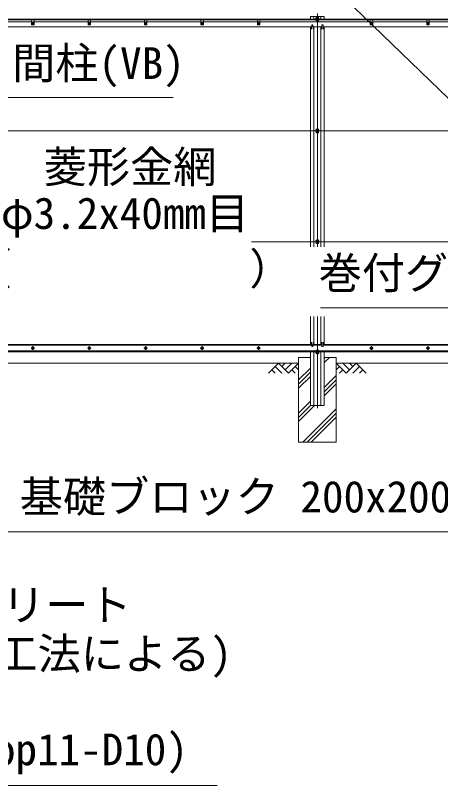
# Model space of a CAD drawing. Units: millimetres at full size; details may follow other scales. Extents: x -14699 to 14701, y -10394 to 10396.
# Drawn here: x -3248 to -988, y -2804 to 1293 of the extents above; entities that cross this region are included whole.
import ezdxf
from ezdxf.enums import TextEntityAlignment as Align

# ---------------------------------------------------------------- set-up
doc = ezdxf.new("R2010")
doc.units = ezdxf.units.MM
doc.header["$LTSCALE"] = 40
doc.linetypes.add('USER1', pattern=[50.8, 31.75, -6.35, 6.35, -6.35])
for name, color, linetype, lineweight in [('0-0_D-STR3', 3, 'Continuous', 13), ('0-1_D-STR1', 1, 'Continuous', 18), ('0-2_D-BMK', 2, 'USER1', 13), ('0-3_D-STR4', 7, 'Continuous', 18), ('0-4_D-BGD', 7, 'Continuous', 18), ('0-5_D-DCR-HCH', 7, 'Continuous', 13), ('0-9_D-STR-TXT', 7, 'Continuous', 13)]:
    doc.layers.add(name, color=color, linetype=linetype, lineweight=lineweight)
doc.styles.add('ＭＳ ゴシック', font='')
doc.styles.get('ＭＳ ゴシック').set_extended_font_data('MS Gothic')

msp = doc.modelspace()

# ---------------------------------------------------------------- linework, layer by layer
at = {"layer": '0-0_D-STR3'}
for p, q in [((-4956.46, 4732.51), (50.01, -113.49)), ((-1643.12, 1285.32), (-1649.62, 1281.57)), ((-1649.62, 1281.57), (-1649.62, 1274.06)), ((-1649.62, 1274.06), (-1643.12, 1270.31)), ((-1649.37, 1273.92), (-1649.37, 1263.81)), ((-1647.37, 1272.76), (-1647.37, 1263.81)), ((-1636.62, 1281.57), (-1643.12, 1285.32)), ((-1643.12, 1270.31), (-1636.62, 1274.06)), ((-1638.87, 1272.76), (-1638.87, 1263.81)), ((-1636.87, 1273.92), (-1636.87, 1263.81)), ((-1636.62, 1274.06), (-1636.62, 1281.57)), ((-3449.12, 1258.31), (-3162.12, 1258.31)), ((-3162.12, 1269.31), (-3162.12, 1243.31)), ((-3149.12, 1269.31), (-3162.12, 1269.31)), ((-3149.12, 1243.31), (-3162.12, 1243.31)), ((-3149.12, 1269.31), (-3149.12, 1243.31)), ((-3149.12, 1258.31), (-2862.12, 1258.31)), ((-2862.12, 1269.31), (-2862.12, 1243.31)), ((-2849.12, 1269.31), (-2862.12, 1269.31)), ((-2849.12, 1243.31), (-2862.12, 1243.31)), ((-2849.12, 1269.31), (-2849.12, 1243.31)), ((-2849.12, 1258.31), (-2562.12, 1258.31)), ((-2562.12, 1269.31), (-2562.12, 1243.31)), ((-2549.12, 1269.31), (-2562.12, 1269.31)), ((-2549.12, 1243.31), (-2562.12, 1243.31)), ((-2549.12, 1269.31), (-2549.12, 1243.31)), ((-2549.12, 1258.31), (-2262.12, 1258.31)), ((-2262.12, 1269.31), (-2262.12, 1243.31)), ((-2249.12, 1269.31), (-2262.12, 1269.31)), ((-2249.12, 1243.31), (-2262.12, 1243.31)), ((-2249.12, 1269.31), (-2249.12, 1243.31)), ((-2249.12, 1258.31), (-1962.12, 1258.31)), ((-1962.12, 1269.31), (-1962.12, 1243.31)), ((-1949.12, 1269.31), (-1962.12, 1269.31)), ((-1949.12, 1243.31), (-1962.12, 1243.31)), ((-1949.12, 1269.31), (-1949.12, 1243.31)), ((-1949.12, 1258.31), (-1362.12, 1258.31)), ((-1649.37, 1263.81), (-1647.37, 1263.81)), ((-1638.87, 1263.81), (-1636.87, 1263.81)), ((-1362.12, 1269.31), (-1362.12, 1243.31)), ((-1349.12, 1269.31), (-1362.12, 1269.31)), ((-1349.12, 1243.31), (-1362.12, 1243.31)), ((-1349.12, 1269.31), (-1349.12, 1243.31)), ((-1349.12, 1258.31), (-1062.12, 1258.31)), ((-1062.12, 1269.31), (-1062.12, 1243.31)), ((-1049.12, 1269.31), (-1062.12, 1269.31)), ((-1049.12, 1243.31), (-1062.12, 1243.31)), ((-1049.12, 1269.31), (-1049.12, 1243.31)), ((-1049.12, 1258.31), (-762.12, 1258.31)), ((1153.75, 679.31), (-11625.92, 679.31)), ((-1649.37, 679.42), (-1649.37, 669.31)), ((-1649.37, 669.31), (-1647.37, 669.31)), ((-1647.37, 678.26), (-1647.37, 669.31)), ((-1638.87, 678.26), (-1638.87, 669.31)), ((-1638.87, 669.31), (-1636.87, 669.31)), ((-1636.87, 679.42), (-1636.87, 669.31)), ((1153.75, 89.31), (-1993.12, 89.31)), ((-1643.12, 100.82), (-1649.62, 97.07)), ((-1649.62, 97.07), (-1649.62, 89.56)), ((-1649.62, 89.56), (-1643.12, 85.81)), ((-1649.37, 89.42), (-1649.37, 79.31)), ((-1647.37, 88.26), (-1647.37, 79.31)), ((-1636.62, 97.07), (-1643.12, 100.82)), ((-1643.12, 85.81), (-1636.62, 89.56)), ((-1638.87, 88.26), (-1638.87, 79.31)), ((-1636.87, 89.42), (-1636.87, 79.31)), ((-1636.62, 89.56), (-1636.62, 97.07)), ((-1649.37, 79.31), (-1647.37, 79.31)), ((-1638.87, 79.31), (-1636.87, 79.31)), ((-3612.95, -461.69), (-1673.28, -461.69)), ((-1666.95, -461.69), (-1619.28, -461.69)), ((-1649.37, -497.29), (-1649.37, -487.19)), ((-1649.37, -487.19), (-1647.37, -487.19)), ((-1647.37, -496.13), (-1647.37, -487.19)), ((-1638.87, -496.13), (-1638.87, -487.19)), ((-1638.87, -487.19), (-1636.87, -487.19)), ((-1636.87, -497.29), (-1636.87, -487.19)), ((-1612.95, -461.69), (1156.88, -461.69)), ((-11705.62, -491.69), (1156.88, -491.69)), ((-1643.12, -493.68), (-1649.62, -497.43)), ((-1649.62, -497.43), (-1649.62, -504.94)), ((-1649.62, -504.94), (-1643.12, -508.69)), ((-1636.62, -497.43), (-1643.12, -493.68)), ((-1643.12, -508.69), (-1636.62, -504.94)), ((-1636.62, -504.94), (-1636.62, -497.43))]:
    msp.add_line(p, q, dxfattribs=at)
for points in [[(-3155.62, 1259.06), (-3160.6, 1256.19), (-3160.6, 1250.44), (-3155.62, 1247.56), (-3150.64, 1250.44), (-3150.64, 1256.19)], [(-2855.62, 1259.06), (-2860.6, 1256.19), (-2860.6, 1250.44), (-2855.62, 1247.56), (-2850.64, 1250.44), (-2850.64, 1256.19)], [(-2555.62, 1259.06), (-2560.6, 1256.19), (-2560.6, 1250.44), (-2555.62, 1247.56), (-2550.64, 1250.44), (-2550.64, 1256.19)], [(-2255.62, 1259.06), (-2260.6, 1256.19), (-2260.6, 1250.44), (-2255.62, 1247.56), (-2250.64, 1250.44), (-2250.64, 1256.19)], [(-1955.62, 1259.06), (-1960.6, 1256.19), (-1960.6, 1250.44), (-1955.62, 1247.56), (-1950.64, 1250.44), (-1950.64, 1256.19)], [(-1355.62, 1259.06), (-1360.6, 1256.19), (-1360.6, 1250.44), (-1355.62, 1247.56), (-1350.64, 1250.44), (-1350.64, 1256.19)], [(-1055.62, 1259.06), (-1060.6, 1256.19), (-1060.6, 1250.44), (-1055.62, 1247.56), (-1050.64, 1250.44), (-1050.64, 1256.19)], [(-1636.62, 687.07), (-1643.12, 690.82), (-1649.62, 687.07), (-1649.62, 679.56), (-1643.12, 675.81), (-1636.62, 679.56)], [(-3155.62, -470.94), (-3160.6, -473.81), (-3160.6, -479.56), (-3155.62, -482.44), (-3150.64, -479.56), (-3150.64, -473.81)], [(-2855.62, -470.94), (-2860.6, -473.81), (-2860.6, -479.56), (-2855.62, -482.44), (-2850.64, -479.56), (-2850.64, -473.81)], [(-2555.62, -470.94), (-2560.6, -473.81), (-2560.6, -479.56), (-2555.62, -482.44), (-2550.64, -479.56), (-2550.64, -473.81)], [(-2255.62, -470.94), (-2260.6, -473.81), (-2260.6, -479.56), (-2255.62, -482.44), (-2250.64, -479.56), (-2250.64, -473.81)], [(-1955.62, -470.94), (-1960.6, -473.81), (-1960.6, -479.56), (-1955.62, -482.44), (-1950.64, -479.56), (-1950.64, -473.81)], [(-1355.62, -470.94), (-1360.6, -473.81), (-1360.6, -479.56), (-1355.62, -482.44), (-1350.64, -479.56), (-1350.64, -473.81)], [(-1055.62, -470.94), (-1060.6, -473.81), (-1060.6, -479.56), (-1055.62, -482.44), (-1050.64, -479.56), (-1050.64, -473.81)]]:
    msp.add_lwpolyline(points, close=True, dxfattribs=at)
for centre, radius in [((-1643.12, 1277.81), 6.25), ((-3155.62, 1253.31), 4.98), ((-2855.62, 1253.31), 4.98), ((-2555.62, 1253.31), 4.98), ((-2255.62, 1253.31), 4.98), ((-1955.62, 1253.31), 4.98), ((-1355.62, 1253.31), 4.98), ((-1055.62, 1253.31), 4.98), ((-1643.12, 683.31), 6.25), ((-1643.12, 93.31), 6.25), ((-3155.62, -476.69), 6.5), ((-3155.62, -476.69), 4.98), ((-2855.62, -476.69), 6.5), ((-2855.62, -476.69), 4.98), ((-2555.62, -476.69), 6.5), ((-2555.62, -476.69), 4.98), ((-2255.62, -476.69), 6.5), ((-2255.62, -476.69), 4.98), ((-1955.62, -476.69), 6.5), ((-1955.62, -476.69), 4.98), ((-1355.62, -476.69), 6.5), ((-1355.62, -476.69), 4.98), ((-1055.62, -476.69), 6.5), ((-1055.62, -476.69), 4.98), ((-1643.12, -501.19), 6.25)]:
    msp.add_circle(centre, radius, dxfattribs=at)
at = {"layer": '0-1_D-STR1'}
for p, q in [((-11705.62, 1273.31), (1156.88, 1273.31)), ((-1662.12, 1273.31), (-1662.12, 1288.31)), ((-1624.12, 1273.31), (-1624.12, 1288.31)), ((-1606.62, 1273.31), (-1606.62, 1288.31)), ((-11705.62, 1269.31), (1156.88, 1269.31)), ((-3612.82, 1233.31), (-1673.41, 1233.31)), ((-1679.62, 62.78), (-1679.62, 1233.31)), ((-1673.12, 1241.69), (-1673.87, 1220.19)), ((-1667.12, 1241.69), (-1666.37, 1220.19)), ((-1666.82, 1233.31), (-1619.41, 1233.31)), ((-1662.12, 62.78), (-1662.12, 1233.31)), ((-1624.12, 62.78), (-1624.12, 1233.31)), ((-1619.12, 1241.69), (-1619.87, 1220.19)), ((-1613.12, 1241.69), (-1612.37, 1220.19)), ((-1612.82, 1233.31), (1156.88, 1233.31)), ((-1606.62, 62.78), (-1606.62, 1233.31)), ((-1679.62, -456.69), (-1679.62, -308.53)), ((-1662.12, -456.69), (-1662.12, -308.53)), ((-1624.12, -456.69), (-1624.12, -308.53)), ((-1606.62, -456.69), (-1606.62, -308.53)), ((-1673.12, -466.35), (-1673.87, -444.85)), ((-1667.12, -466.35), (-1666.37, -444.85)), ((-1619.12, -466.35), (-1619.87, -444.85)), ((-1613.12, -466.35), (-1612.37, -444.85)), ((-3612.78, -456.69), (-1673.45, -456.69)), ((-1666.78, -456.69), (-1619.45, -456.69)), ((-1612.78, -456.69), (1156.88, -456.69)), ((-11705.62, -492.69), (1156.88, -492.69)), ((-11705.62, -496.69), (1156.88, -496.69)), ((-1679.62, -781.69), (-1679.62, -496.69)), ((-1662.12, -781.69), (-1662.12, -496.69)), ((-1624.12, -781.69), (-1624.12, -496.69)), ((-1606.62, -781.69), (-1606.62, -496.69)), ((-1679.62, -781.69), (-1606.62, -781.69))]:
    msp.add_line(p, q, dxfattribs=at)
msp.add_lwpolyline([(-1679.62, 1273.31), (-1679.62, 1288.31), (-1606.62, 1288.31)], dxfattribs=at)
for centre, start, end in [((-1670.12, 1240.44), 22.61986, 157.38014), ((-1616.12, 1240.44), 22.61986, 157.38014), ((-1670.12, -465.1), 202.61986, 337.38014), ((-1616.12, -465.1), 202.61986, 337.38014)]:
    msp.add_arc(centre, 3.25, start, end, dxfattribs=at)
at = {"layer": '0-2_D-BMK'}
for p, q in [((-1633.12, 1277.81), (-1653.12, 1277.81)), ((-1643.12, 1303.31), (-1643.12, 62.78)), ((-3163.06, 1253.31), (-3148.18, 1253.31)), ((-3155.62, 1260.75), (-3155.62, 1245.88)), ((-2863.06, 1253.31), (-2848.18, 1253.31)), ((-2855.62, 1260.75), (-2855.62, 1245.88)), ((-2563.06, 1253.31), (-2548.18, 1253.31)), ((-2555.62, 1260.75), (-2555.62, 1245.88)), ((-2263.06, 1253.31), (-2248.18, 1253.31)), ((-2255.62, 1260.75), (-2255.62, 1245.88)), ((-1963.06, 1253.31), (-1948.18, 1253.31)), ((-1955.62, 1260.75), (-1955.62, 1245.88)), ((-1363.06, 1253.31), (-1348.18, 1253.31)), ((-1355.62, 1260.75), (-1355.62, 1245.88)), ((-1063.06, 1253.31), (-1048.18, 1253.31)), ((-1055.62, 1260.75), (-1055.62, 1245.88)), ((-1633.12, 683.31), (-1653.12, 683.31)), ((-1633.12, 93.31), (-1653.12, 93.31)), ((-1643.12, -308.53), (-1643.12, -796.69)), ((-3145.95, -476.69), (-3165.29, -476.69)), ((-3155.62, -467.01), (-3155.62, -486.36)), ((-2845.95, -476.69), (-2865.29, -476.69)), ((-2855.62, -467.01), (-2855.62, -486.36)), ((-2545.95, -476.69), (-2565.29, -476.69)), ((-2555.62, -467.01), (-2555.62, -486.36)), ((-2245.95, -476.69), (-2265.29, -476.69)), ((-2255.62, -467.01), (-2255.62, -486.36)), ((-1945.95, -476.69), (-1965.29, -476.69)), ((-1955.62, -467.01), (-1955.62, -486.36)), ((-1345.95, -476.69), (-1365.29, -476.69)), ((-1355.62, -467.01), (-1355.62, -486.36)), ((-1045.95, -476.69), (-1065.29, -476.69)), ((-1055.62, -467.01), (-1055.62, -486.36)), ((-1633.12, -501.19), (-1653.12, -501.19))]:
    msp.add_line(p, q, dxfattribs=at)
at = {"layer": '0-3_D-STR4'}
for p, q in [((-1743.12, -526.69), (-1743.12, -976.69)), ((-1679.62, -526.69), (-1743.12, -526.69)), ((-1543.12, -526.69), (-1606.62, -526.69)), ((-1543.12, -526.69), (-1543.12, -976.69)), ((-1543.12, -976.69), (-1743.12, -976.69))]:
    msp.add_line(p, q, dxfattribs=at)
at = {"layer": '0-4_D-BGD'}
for p, q in [((-3543.12, -556.69), (-1743.12, -556.69)), ((1156.88, -556.69), (-1543.12, -556.69))]:
    msp.add_line(p, q, dxfattribs=at)
at = {"layer": '0-5_D-DCR-HCH'}
for p, q in [((-1606.62, -553.75), (-1579.56, -526.69)), ((-1606.62, -531.65), (-1601.65, -526.69)), ((-1849.54, -556.69), (-1902.75, -609.9)), ((-1849.54, -556.69), (-1796.33, -609.9)), ((-1831.8, -574.42), (-1814.07, -556.69)), ((-1814.07, -592.16), (-1778.59, -556.69)), ((-1796.33, -609.9), (-1743.12, -556.69)), ((-1489.9, -609.9), (-1543.12, -556.69)), ((-1472.17, -592.16), (-1507.64, -556.69)), ((-1436.69, -556.69), (-1489.9, -609.9)), ((-1454.34, -574.52), (-1472.17, -556.69)), ((-1436.69, -556.69), (-1383.48, -609.9)), ((-1885.02, -592.16), (-1867.2, -609.9)), ((-1867.28, -574.42), (-1831.64, -609.9)), ((-1778.59, -592.16), (-1760.77, -609.9)), ((-1760.85, -574.42), (-1743.12, -592.08)), ((-1743.12, -646.05), (-1679.62, -582.55)), ((-1743.12, -668.15), (-1679.62, -604.65)), ((-1525.38, -574.42), (-1543.12, -592.08)), ((-1507.64, -592.16), (-1525.46, -609.9)), ((-1418.96, -574.42), (-1454.59, -609.9)), ((-1401.22, -592.16), (-1419.04, -609.9)), ((-1743.12, -690.25), (-1679.62, -626.75)), ((-1606.62, -686.33), (-1543.12, -622.83)), ((-1606.62, -708.43), (-1543.12, -644.93)), ((-1606.62, -730.52), (-1543.12, -667.02)), ((-1743.12, -822.83), (-1679.62, -759.33)), ((-1743.12, -844.93), (-1679.62, -781.43)), ((-1743.12, -867.02), (-1657.78, -781.69)), ((-1720.2, -976.69), (-1543.12, -799.61)), ((-1698.1, -976.69), (-1543.12, -821.7)), ((-1676, -976.69), (-1543.12, -843.8)), ((-1543.42, -976.69), (-1543.12, -976.38))]:
    msp.add_line(p, q, dxfattribs=at)
at = {"layer": '0-9_D-STR-TXT'}
msp.add_line((-2409.22, 856.46), (-3613.63, 856.46), dxfattribs=at)
for points in [[(-1626.5, -261.9), (-81.13, -261.9), (198.09, -261.9)], [(-505.01, -1454.04), (-3410.4, -1454.04), (-3605.55, -978.54)], [(-2176.07, -2803.69), (-4995.3, -2803.69), (-5426.06, -1813.73)]]:
    msp.add_lwpolyline(points, dxfattribs=at)

# ---------------------------------------------------------------- texts
at = {"layer": '0-9_D-STR-TXT', "style": 'ＭＳ ゴシック'}
for s, p in [('間柱(VB)', (-3265.56, 904.96)), ('菱形金網', (-3097.94, 353.17)), ('φ3.2x40mm目', (-3325.35, 106.64)), ('（\u3000\u3000   \u3000\u3000）', (-3495.91, -189.01)), ('巻付グリップ', (-1636.27, -211.19)), ('基礎ブロック 200x200x450', (-3225.06, -1401.11)), ('P型基礎コンクリート', (-4811.73, -1976.45)), ('(オーガー掘削工法による)', (-4851.71, -2236.22)), ('(主筋8-D13,Hoop11-D10)', (-4851.71, -2745.87))]:
    msp.add_text(s, height=168.3, dxfattribs=at).set_placement(p, align=Align.BOTTOM_LEFT)

doc.saveas('drawing.dxf')
